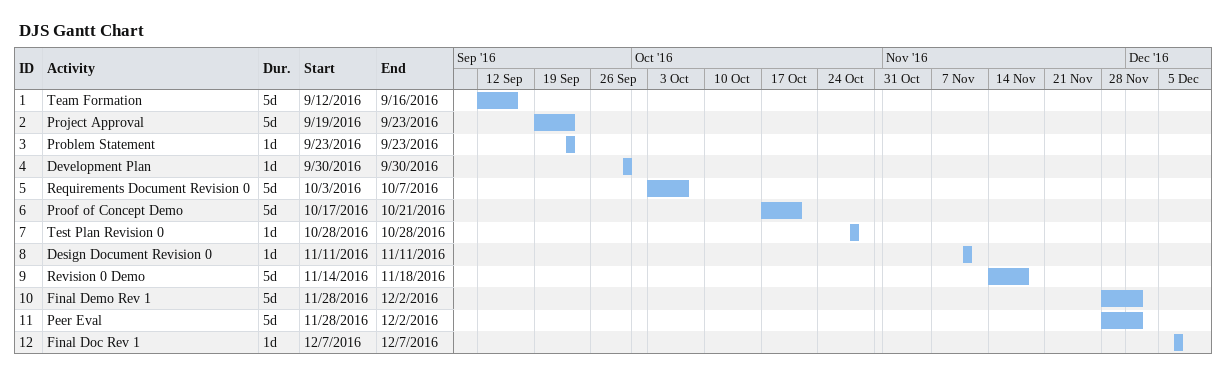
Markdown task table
DJS Gantt Chart

| ID | Task | Duration | Start | Finish |
|---|---|---|---|---|
| 1 | Team Formation | 5d | 2016-09-12 | 2016-09-16 |
| 2 | Project Approval | 5d | 2016-09-19 | 2016-09-23 |
| 3 | Problem Statement | 1d | 2016-09-23 | 2016-09-23 |
| 4 | Development Plan | 1d | 2016-09-30 | 2016-09-30 |
| 5 | Requirements Document Revision 0 | 5d | 2016-10-03 | 2016-10-07 |
| 6 | Proof of Concept Demo | 5d | 2016-10-17 | 2016-10-21 |
| 7 | Test Plan Revision 0 | 1d | 2016-10-28 | 2016-10-28 |
| 8 | Design Document Revision 0 | 1d | 2016-11-11 | 2016-11-11 |
| 9 | Revision 0 Demo | 5d | 2016-11-14 | 2016-11-18 |
| 10 | Final Demo Rev 1 | 5d | 2016-11-28 | 2016-12-02 |
| 11 | Peer Eval | 5d | 2016-11-28 | 2016-12-02 |
| 12 | Final Doc Rev 1 | 1d | 2016-12-07 | 2016-12-07 |
